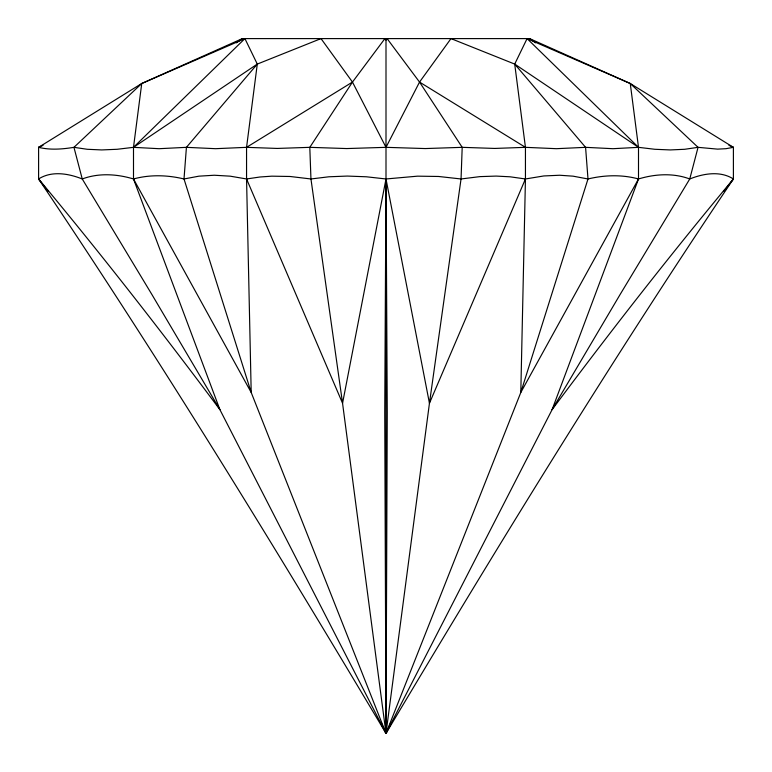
<?xml version="1.0" encoding="UTF-8"?>
<svg xmlns="http://www.w3.org/2000/svg" width="772" height="772" viewBox="0 0 772 772"><rect width="100%" height="100%" fill="white"/><g stroke="black" fill="none" stroke-linecap="round" stroke-linejoin="round"><path stroke-width="1.16" d="M48.144 191.427L38.6 178.969L38.6 147.336L141.739 83.511L242.369 38.6L529.631 38.6L630.261 83.511L733.4 147.336L733.4 178.969C611.636 359.964 497.641 546.045 386 733.4C274.359 546.036 160.373 359.955 38.6 178.969C51.743 170.564 68.583 173.517 82.247 178.969L151.775 294.306L219.895 409.633L386 733.4L552.105 409.633L620.225 294.306L689.753 178.969L698.052 147.336L630.261 83.511L527.093 38.6L514.712 64.086L525.442 147.336L525.442 178.969L520.801 392.485L386 733.4L381.262 722.949M390.738 722.949L386 733.4L251.199 392.485L246.558 178.969L246.558 147.336L257.288 64.086L244.907 38.6L141.739 83.511L73.948 147.336C62.3 149.228 50.18 150.202 38.6 147.336L43.049 145.358M728.951 145.358L733.4 147.336L725.998 148.687L717.603 149.131L698.052 147.336L684.716 149.285L670.279 149.932L654.859 149.285L638.502 147.336L612.939 148.697L585.581 147.336L556.429 148.687L525.442 147.336L494.727 148.436L462.196 147.336L425.266 148.562L386 147.336L346.734 148.562L309.804 147.336L277.273 148.436L246.558 147.336L215.571 148.687L186.419 147.336L159.061 148.697L133.498 147.336L117.141 149.285L101.721 149.932L87.284 149.285L73.948 147.336L82.247 178.969C98.662 172.803 116.958 173.961 133.498 178.969C149.951 174.443 167.505 174.983 184.006 178.969L198.906 176.17L214.288 175.234L230.181 176.17L246.558 178.969L260.01 176.991L271.812 176.17L290.031 176.479L310.952 178.969L328.882 176.788L347.342 176.064L366.401 176.788L386 178.969L417.565 176.161L438.554 176.47L461.048 178.969L479.914 176.624L496.193 176.084L510.041 176.798L525.442 178.969L543.826 175.948L559.661 175.244L573.094 176.17L587.994 178.969C604.495 174.983 622.049 174.443 638.502 178.969C655.042 173.961 673.338 172.803 689.753 178.969C703.417 173.517 720.257 170.564 733.4 178.969C670.781 254.113 610.584 331.246 552.105 409.633L638.502 178.969L638.502 147.336L630.261 83.511M525.442 178.969L429.444 403.264L386 178.969L384.745 412.875L386 733.4L387.255 412.875L386 178.969L342.556 403.264L386 733.4L429.444 403.264L461.048 178.969L462.196 147.336L419.534 82.073L387.09 38.6L386 40.076L384.91 38.6L352.466 82.073L309.804 147.336L310.952 178.969L342.556 403.264L246.558 178.969M141.739 83.511L133.498 147.336L133.498 178.969L219.895 409.633C161.416 331.246 101.219 254.113 38.6 178.969M527.093 38.6L638.502 147.336L514.712 64.086L450.993 38.6L419.534 82.073L386 147.336L352.466 82.073L321.007 38.6L257.288 64.086L133.498 147.336L244.907 38.6M638.502 178.969L520.801 392.485L587.994 178.969L585.581 147.336L514.712 64.086M723.856 191.427L733.4 178.969M257.288 64.086L186.419 147.336L184.006 178.969L251.199 392.485L133.498 178.969M236.338 42.846L242.369 38.6M352.466 82.073L246.558 147.336M731.711 147.423L733.4 147.336M38.6 147.336L40.289 147.423M419.534 82.073L525.442 147.336M535.662 42.846L529.631 38.6M386 38.6L386 733.4"/></g></svg>
